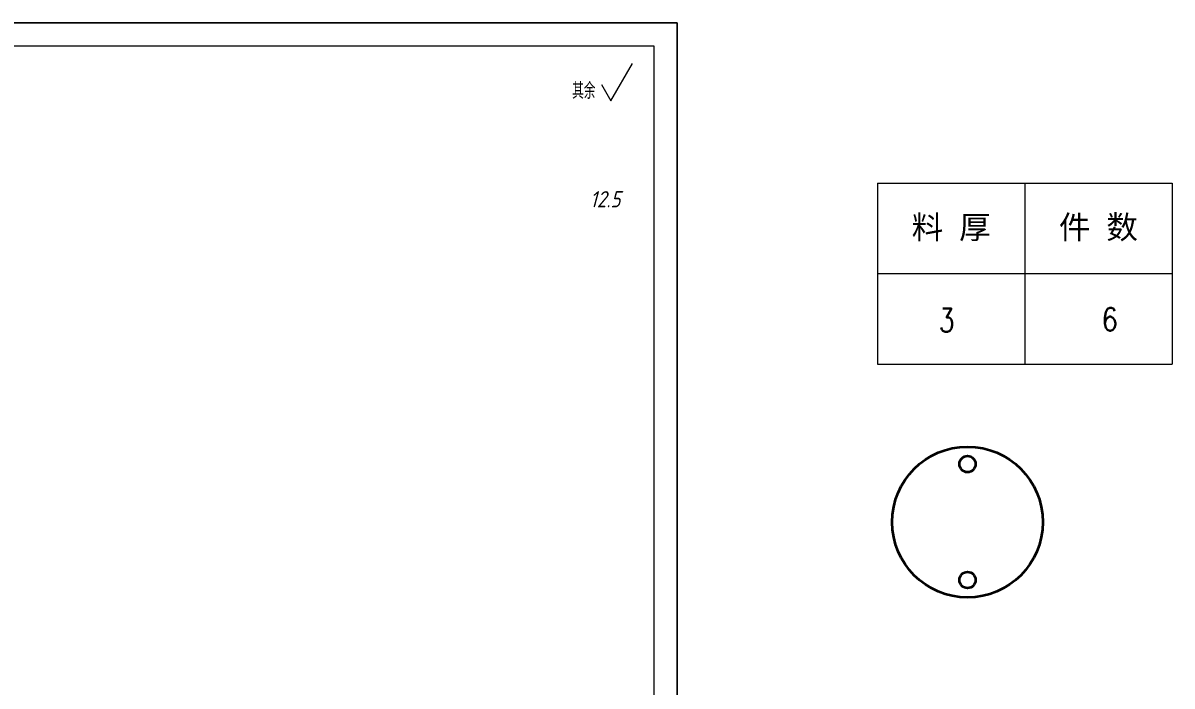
# Model space of a CAD drawing. Header units: millimetres. Extents: x 151684 to 153209, y -40906 to -39954.
# Drawn here: x 152713.9 to 153209.5, y -40598.3 to -40312.3 of the extents above; entities that cross this region are included whole.
import ezdxf
from ezdxf.enums import TextEntityAlignment as Align

# ---------------------------------------------------------------- set-up
doc = ezdxf.new("R2010")
doc.units = ezdxf.units.MM
doc.header["$LTSCALE"] = 0.5
doc.linetypes.add('DOT2', pattern=[0.125, 0, -0.125])
for name, color, linetype, lineweight in [('图框', 7, 'Continuous', 18), ('标注线', 3, 'Continuous', 18), ('粗实线', 7, 'Continuous', 35), ('细实线', 3, 'Continuous', 18)]:
    doc.layers.add(name, color=color, linetype=linetype, lineweight=lineweight)
doc.layers.add('打印', color=7, linetype='Continuous', lineweight=15, plot=False)
doc.layers.add('打印-禁用', color=7, linetype='Continuous', lineweight=15, plot=False)
doc.styles.add('DIM', font='romans.shx', dxfattribs={"width": 0.8, "bigfont": 'bigfont.shx'})
doc.styles.get("Standard").update_dxf_attribs({"font": 'simplex.shx'})
doc.styles.add('机械长仿宋', font='gbenor.shx', dxfattribs={"height": 1, "bigfont": 'gbcbig.shx'})

# ---------------------------------------------------------------- blocks, each defined once
blk = doc.blocks.new('GZDEH零件A3图框V01版')
at = {"layer": '图框', "linetype": 'Continuous'}
for p, q in [((3272.49, -1554.46), (2882.49, -1554.46)), ((3272.49, -1832.96), (3272.49, -1554.46))]:
    blk.add_line(p, q, dxfattribs=at)
at = {"layer": '打印-禁用', "linetype": 'Continuous'}
for p, q in [((3277.49, -1549.46), (2857.49, -1549.46)), ((3277.49, -1846.46), (3277.49, -1549.46))]:
    blk.add_line(p, q, dxfattribs=at)
blk = doc.blocks.new('DEH A3')
at = {"layer": '图框'}
blk.add_blockref('GZDEH零件A3图框V01版', (-2857.49, 1846.46), dxfattribs=at)
blk = doc.blocks.new('其余任何12.5')
at = {"layer": '标注线'}
for p, q in [((0, 0), (4.62, 8)), ((-2.02, 3.5), (0, 0))]:
    blk.add_line(p, q, dxfattribs=at)
at = {"layer": '标注线', "color": 7, "linetype": 'DOT2', "style": '机械长仿宋'}
blk.add_text('其余', height=3.5, dxfattribs=at).set_placement((-8.38, 0.4))
at = {"layer": '标注线', "color": 2, "style": '机械长仿宋', "oblique": 15}
blk.add_attdef('12.5', text='', height=3.5, dxfattribs=at).set_placement((2.03, -24.04), align=Align.BOTTOM_RIGHT)
blk = doc.blocks.new('*T79')
at = {"color": 0, "linetype": 'ByBlock', "lineweight": -2, "transparency": 16777216}
for p, q in [((0, 0), (127, 0)), ((0, 0), (0, -78)), ((63.5, 0), (63.5, -78)), ((127, 0), (127, -78)), ((0, -39), (127, -39)), ((0, -78), (127, -78))]:
    blk.add_line(p, q, dxfattribs=at)
at = {"color": 0, "transparency": 16777216, "char_height": 10, "width": 60.5, "attachment_point": 5}
for s, insert in [('{\\fSimSun|b0|i0|c134|p2;料 厚}', (31.75, -19.5)), ('{\\fSimSun|b0|i0|c134|p2;件 数}', (95.25, -19.5))]:
    blk.add_mtext(s, dxfattribs=dict(at, insert=insert))
blk = doc.blocks.new('拆图参数')
blk.add_blockref('*T79', (-63.5, 78))
at = {"style": 'DIM', "width": 0.8}
blk.add_attdef('6', text='', height=10, dxfattribs=at).set_placement((-37.13, 18.91), align=Align.MIDDLE_LEFT)
blk.add_attdef('1', text='', height=10, dxfattribs=at).set_placement((36.65, 19.27), align=Align.MIDDLE_CENTER)

msp = doc.modelspace()

# ---------------------------------------------------------------- linework, layer by layer
at = {"layer": '打印'}
msp.add_lwpolyline([(152156.1, -40312.335), (152996.1, -40312.335), (152996.1, -40906.335), (152156.1, -40906.335)], close=True, dxfattribs=at)
at = {"layer": '粗实线', "lineweight": 35}
for centre, radius in [((153121.287, -40527.582), 32.5), ((153121.287, -40502.582), 3.5), ((153121.287, -40552.582), 3.5)]:
    msp.add_circle(centre, radius, dxfattribs=at)

# ---------------------------------------------------------------- block references
at = {"layer": '图框', "xscale": 2, "yscale": 2, "zscale": 2}
msp.add_blockref('DEH A3', (152156.1, -40906.335), dxfattribs=at)
at = {"layer": '标注线', "xscale": 2, "yscale": 2, "zscale": 2}
msp.add_blockref('其余任何12.5', (152967.509, -40345.864), dxfattribs=at).add_auto_attribs({'12.5': '12.5'})
at = {"layer": '细实线'}
msp.add_blockref('拆图参数', (153145.996, -40459.442), dxfattribs=at).add_auto_attribs({'1': '6', '6': '3'})

doc.saveas('drawing.dxf')
